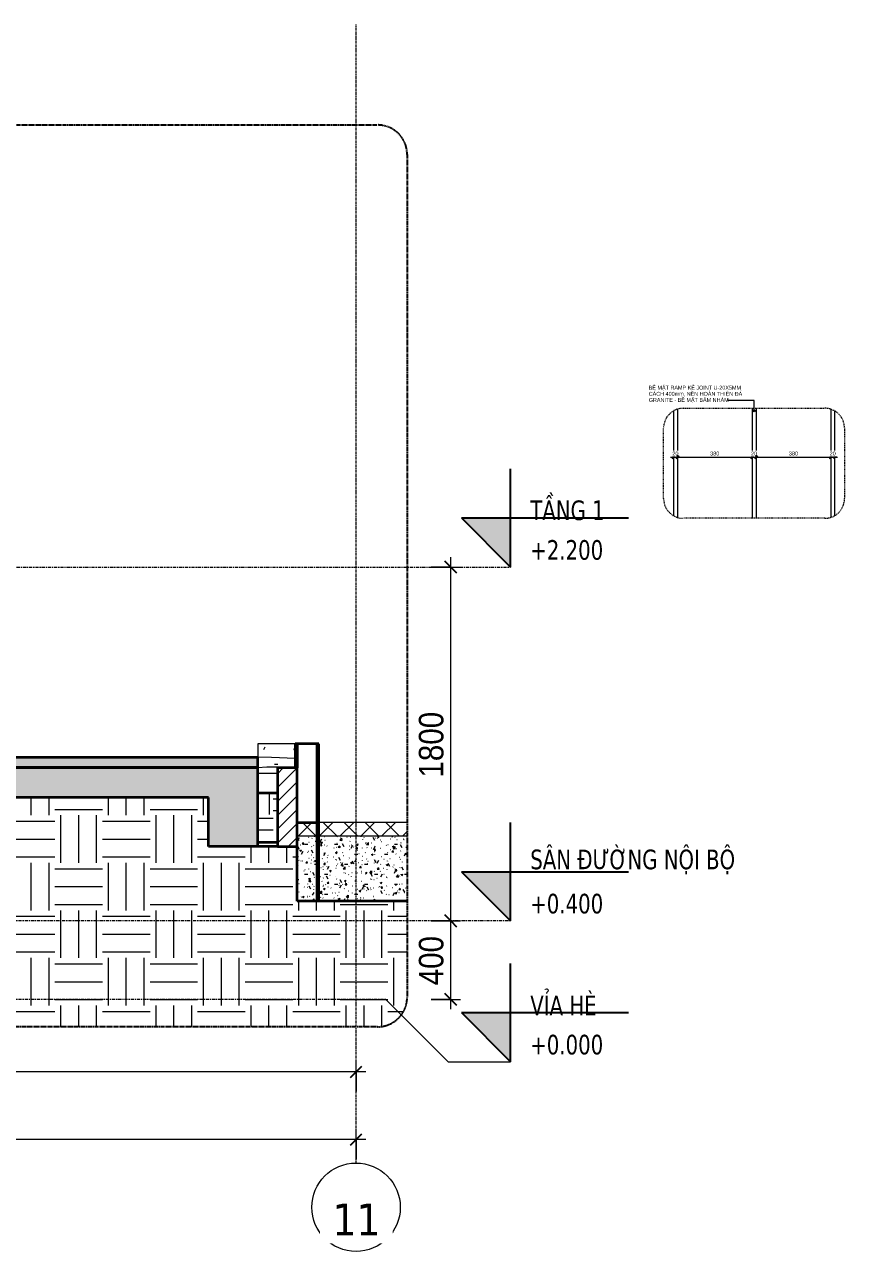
# Model space of a CAD drawing. Header units: millimetres. Extents: x 46404 to 154333, y -1327 to 55734.
# Drawn here: x 150162 to 154333, y -1283 to 4961 of the extents above; entities that cross this region are included whole.
import ezdxf

# ---------------------------------------------------------------- set-up
doc = ezdxf.new("R2010")
doc.units = ezdxf.units.MM
for name, pattern in [('Centre', [31.75, 6.35, -4.7625, 15.875, -4.7625]), ('Dash', [6, 3, -3]), ('Grid Line', [22.225, 12.7, -3.175, 3.175, -3.175]), ('Hidden', [7.14375, 4.7625, -2.38125])]:
    doc.linetypes.add(name, pattern=pattern)
for name, color, linetype, lineweight in [('0-2', 10, 'Continuous', 5), ('A-ANNO-DIMS', 211, 'Continuous', 9), ('A-ANNO-DIMS-10', 211, 'Continuous', 9), ('A-ANNO-DIMS-50', 211, 'Continuous', 9), ('A-DETL-GENF', 92, 'Continuous', 18), ('A-DETL-GENF-1', 9, 'Continuous', 18), ('A-DETL-GENF-3', 92, 'Hidden', 25), ('A-DETL-MEDM', 33, 'Continuous', 35), ('A-DETL-THIN', 151, 'Continuous', 18), ('A-FLOR-FNSH-1', 7, 'Continuous', 35), ('A-FLOR-FNSH-2', 250, 'Continuous', 18), ('A-FLOR-LEVL', 51, 'Continuous', 9), ('A-FLOR-LEVL-1', 51, 'Continuous', 25), ('A-FLOR-LEVL-2', 51, 'Centre', 9), ('A-FLOR-MCUT', 51, 'Continuous', 18), ('A-FLOR-OVHD', 1, 'Dash', 18), ('A-FLOR-PATT-1', 253, 'Continuous', 18), ('A-FLOR-PATT-2', 8, 'Continuous', 18), ('A-WALL', 113, 'Continuous', 18), ('A-WALL-2', 7, 'Continuous', 35), ('A-WALL-PATT-2', 111, 'Continuous', 18), ('A-WALL-PATT-5', 9, 'Continuous', 18), ('G-ANNO-TEXT-1', 7, 'Continuous', 9), ('G-ANNO-TEXT-2', 90, 'Continuous', 9), ('S-GRID-1', 1, 'Grid Line', 9), ('S-GRID-IDEN', 1, 'Continuous', 9)]:
    doc.layers.add(name, color=color, linetype=linetype, lineweight=lineweight)
doc.styles.add('Arial_5', font='arial.ttf', dxfattribs={"width": 0.95, "height": 20})
doc.styles.add('Arial_6', font='arial.ttf', dxfattribs={"height": 20})
doc.styles.add('Tahoma_B', font='tahomabd.ttf', dxfattribs={"height": 162.5})
doc.styles.add('Tahoma_B_1', font='tahomabd.ttf', dxfattribs={"width": 0.85, "height": 100})
doc.styles.add('UTM Avo', font='', dxfattribs={"width": 0.9, "height": 125})
doc.styles.get('UTM Avo').set_extended_font_data('UTM Avo')
doc.dimstyles.new('1_Dim_chi_tiet_2_5', dxfattribs={"dimscale": 304.8, "dimtxt": 124.912619, "dimasz": 0.19685, "dimexe": 0.164042, "dimexo": 0.0625, "dimgap": 0.016404, "dimtad": 1, "dimdec": 0, "dimrnd": 5, "dimzin": 0, "dimdsep": 46, "dimtxsty": 'UTM Avo', "dimblk1": 'OBLIQUE', "dimblk2": 'OBLIQUE', "dimsah": 1, "dimcen": 0.09, "dimdle": 0.164042, "dimazin": 0, "dimtfac": 1, "dimtdec": 4, "dimtix": 1, "dimtmove": 0, "dimatfit": 3, "dimfxl": 0.328084, "dimfxlon": 1, "dimtvp": 1, "dimtolj": 1, "dimtzin": 0, "dimarcsym": 2})
doc.dimstyles.new('Diagonal_-_2_0mm_Arial', dxfattribs={"dimscale": 304.8, "dimtxt": 20.405188, "dimasz": 0.049213, "dimexe": 0.032808, "dimexo": 0.0625, "dimgap": 0.006562, "dimtad": 1, "dimdec": 0, "dimzin": 0, "dimdsep": 46, "dimtxsty": 'Arial_6', "dimblk1": 'OBLIQUE', "dimblk2": 'OBLIQUE', "dimsah": 1, "dimcen": 0.09, "dimdle": 0.049213, "dimazin": 0, "dimtfac": 1, "dimtdec": 4, "dimtix": 1, "dimtmove": 0, "dimatfit": 3, "dimfxl": 0.032808, "dimfxlon": 1, "dimtvp": 1, "dimtfill": 1, "dimtolj": 1, "dimtzin": 0, "dimarcsym": 2})
pattern_1 = [(50, (-106564.9, 15725), (364.368, -31.8783), [38.1, -419.1]), (355, (-106564.9, 15725), (-70.486, 382.113), [30.48, -335.28]), (100.451, (-106534.54, 15722.34), (293.885, 350.233), [32.38, -356.18]), (46.184, (-106564.9, 15826.6), (542.158, -84.086), [57.15, -628.65]), (96.636, (-106519.7, 15819.6), (474.805, 494.855), [48.57, -534.27]), (351.184, (-106564.9, 15826.6), (474.81, 494.85), [45.72, -502.92]), (21, (-106514.1, 15801.2), (303.2285, -204.5305), [38.1, -419.1]), (326, (-106514.1, 15801.2), (123.604, 368.376), [30.48, -335.28]), (71.451, (-106488.83, 15784.16), (426.834, 163.843), [32.38, -356.18]), (37.5, (-106564.9, 15725), (6.1766, 169.1102), [3.353, -327.863, 3.353, -337.007, -336.55]), (37.5, (-106564.9, 15725), (6.1766, 169.1102), [-671.576, 3.353, -333.197]), (7.5, (-106564.9, 15725), (133.6389, 200.3615), [3.353, -190.703, 3.353, -320.243, -128.27]), (7.5, (-106564.9, 15725), (133.6389, 200.3615), [-517.652, 3.353, -124.917]), (327.5, (-106678.19, 15725), (271.1818, -11.4584), [3.353, -123.647, 3.353, -392.887, -525.78]), (327.5, (-106678.19, 15725), (271.1818, -11.4584), [-523.24, 3.353, -522.427]), (317.5, (-106728.99, 15725), (296.2585, 50.853), [3.353, -161.747, 3.353, -259.791, -373.38]), (317.5, (-106728.99, 15725), (296.2585, 50.853), [-428.244, 3.353, -370.027]), (45, (-106564.9, 15725), (-125.7236, 125.7236), []), (45, (-106564.9, 15915.5), (-125.7236, 125.7236), [])]
pattern_2 = [(0, (145236.05, 15725), (203.2, 50.8), [16.764, -135.636, 16.764, -135.636, -812.8]), (0, (145236.05, 15725), (203.2, 50.8), [-304.8, 16.764, -288.036, 16.764, -135.636, -355.6]), (0, (145236.05, 15725), (203.2, 50.8), [-762, 16.764, -84.836, 16.764, -237.236]), (120, (145312.25, 15750.4), (-145.59409, 150.57636), [16.764, -135.636, 16.764, -135.636, -812.8]), (120, (145312.25, 15750.4), (-145.59409, 150.57636), [-304.8, 16.764, -288.036, 16.764, -135.636, -355.6]), (120, (145312.25, 15750.4), (-145.59409, 150.57636), [-762, 16.764, -84.836, 16.764, -237.236]), (240, (145337.65, 15852), (-57.60591, -201.37636), [16.764, -135.636, 16.764, -135.636, -812.8]), (240, (145337.65, 15852), (-57.60591, -201.37636), [-304.8, 16.764, -288.036, 16.764, -135.636, -355.6]), (240, (145337.65, 15852), (-57.60591, -201.37636), [-762, 16.764, -84.836, 16.764, -237.236])]

# ---------------------------------------------------------------- blocks, each defined once
blk = doc.blocks.new('NCV_TKTC_KET CAU_rvt-6-TKCS_RAMP NKT 2 - MẶT CẮT 2')
at = {"layer": 'A-FLOR-PATT-1'}
h = blk.add_hatch(dxfattribs=at)
h.set_pattern_fill('FP_44', color=256, style=0, pattern_type=2)
h.set_pattern_definition(pattern_1)
h.paths.add_polyline_path([(-101752.6, 1178.3), (-100452.6, 1178.3), (-100452.6, 1180.8), (-101752.6, 1180.8)])
h = blk.add_hatch(dxfattribs=at)
h.set_pattern_fill('FP_44', color=256, style=0, pattern_type=2)
h.set_pattern_definition(pattern_1)
h.paths.add_polyline_path([(-101752.6, 1178.3), (-100452.6, 1178.3), (-100452.6, 1180.8), (-101752.6, 1180.8)])
at = {"layer": 'A-FLOR-FNSH-1'}
for p, q in [((-100452.6, 1180.8), (-101752.6, 1180.8)), ((-100452.6, 1178.3), (-100452.6, 1180.8))]:
    blk.add_line(p, q, dxfattribs=at)
blk = doc.blocks.new('BORDER VIEW - BORDER VIEW-2378347-TKCS_RAMP NKT 2 - MẶT CẮT 2')
at = {"layer": 'A-DETL-GENF-3'}
for p, q in [((-113367.3, 4450), (-99842.6, 4450)), ((-99692.6, 4300), (-99692.6, 10.8)), ((-99842.6, -139.2), (-113367.3, -139.2))]:
    blk.add_line(p, q, dxfattribs=at)
for centre, start, end in [((-99842.6, 4300), 0, 90), ((-99842.6, 10.8), 270, 0)]:
    blk.add_arc(centre, 150, start, end, dxfattribs=at)
blk = doc.blocks.new('Level - CAO ĐỘ LEVEL-350587-TKCS_RAMP NKT 2 - MẶT CẮT 2')
at = {"layer": 'A-FLOR-LEVL'}
blk.add_hatch(color=256, dxfattribs=at).paths.add_polyline_path([(-99166.5, 2450), (-99166.5, 2200), (-99416.5, 2450)])
at = {"layer": 'A-FLOR-LEVL-1'}
for p, q in [((-99166.5, 2200), (-99166.5, 2700)), ((-99416.5, 2450), (-99166.5, 2200)), ((-99416.5, 2450), (-98566.5, 2450))]:
    blk.add_line(p, q, dxfattribs=at)
blk = doc.blocks.new('Grid - M_Grid Head - Circle-353313-TKCS_RAMP NKT 2 - MẶT CẮT 2')
at = {"layer": 'S-GRID-IDEN'}
blk.add_circle((-99952.6, -1057.8), 225, dxfattribs=at)
blk = doc.blocks.new('DIMBLOCK25-TKCS_RAMP NKT 2 - MẶT CẮT 2')
at = {"layer": 'A-ANNO-DIMS-50'}
for p, q in [((152230.3, 400), (152380.3, 400)), ((152330.3, 400), (152230.3, 400)), ((152330.3, -50), (152330.3, 400)), ((152230.3, 0), (152380.3, 0)), ((152330.3, 0), (152230.3, 0))]:
    blk.add_line(p, q, dxfattribs=at)
at = {"layer": 'A-ANNO-DIMS-50', "lineweight": 25}
for p, q in [((152330.3, 400), (152300.3, 430)), ((152330.3, 400), (152360.3, 370)), ((152330.3, 0), (152300.3, 30)), ((152330.3, 0), (152360.3, -30))]:
    blk.add_line(p, q, dxfattribs=at)
at = {"layer": 'A-ANNO-DIMS-50', "color": 0, "insert": (152167.9, 71.6), "char_height": 125, "width": 308.118, "attachment_point": 1, "rotation": 90, "line_spacing_factor": 1.110334, "style": 'UTM Avo'}
blk.add_mtext('400', dxfattribs=at)
blk = doc.blocks.new('_Oblique')
at = {"color": 0, "linetype": 'ByBlock', "lineweight": -2}
blk.add_line((-0.5, -0.5), (0.5, 0.5), dxfattribs=at)
blk = doc.blocks.new('DIMBLOCK26-TKCS_RAMP NKT 2 - MẶT CẮT 2')
at = {"layer": 'A-ANNO-DIMS-50'}
for p, q in [((152330.3, 400), (152330.3, 2250)), ((152230.3, 2200), (152380.3, 2200)), ((152330.3, 2200), (152230.3, 2200)), ((152230.3, 400), (152380.3, 400)), ((152330.3, 400), (152230.3, 400))]:
    blk.add_line(p, q, dxfattribs=at)
at = {"layer": 'A-ANNO-DIMS-50', "lineweight": 25}
for p, q in [((152330.3, 2200), (152300.3, 2230)), ((152330.3, 2200), (152360.3, 2170)), ((152330.3, 400), (152300.3, 430)), ((152330.3, 400), (152360.3, 370))]:
    blk.add_line(p, q, dxfattribs=at)
at = {"layer": 'A-ANNO-DIMS-50', "color": 0, "insert": (152167.9, 1128.8), "char_height": 125, "width": 410.824, "attachment_point": 1, "rotation": 90, "line_spacing_factor": 1.110334, "style": 'UTM Avo'}
blk.add_mtext('1800', dxfattribs=at)
blk = doc.blocks.new('DIMBLOCK27-TKCS_RAMP NKT 2 - MẶT CẮT 2')
at = {"layer": 'A-ANNO-DIMS-50', "lineweight": 25}
for p, q in [((145848.4, -369.4), (145818.4, -399.4)), ((145848.4, -369.4), (145878.4, -339.4)), ((151848.4, -369.4), (151818.4, -399.4)), ((151848.4, -369.4), (151878.4, -339.4))]:
    blk.add_line(p, q, dxfattribs=at)
at = {"layer": 'A-ANNO-DIMS-50'}
for p, q in [((145848.4, -469.4), (145848.4, -319.4)), ((151898.4, -369.4), (145848.4, -369.4)), ((145848.4, -369.4), (145848.4, -469.4)), ((151848.4, -469.4), (151848.4, -319.4)), ((151848.4, -369.4), (151848.4, -469.4))]:
    blk.add_line(p, q, dxfattribs=at)
at = {"layer": 'A-ANNO-DIMS-50', "color": 0, "insert": (148677.2, -207), "char_height": 125, "width": 410.824, "attachment_point": 1, "line_spacing_factor": 1.110334, "style": 'UTM Avo'}
blk.add_mtext('6000', dxfattribs=at)
blk = doc.blocks.new('DIMBLOCK30-TKCS_RAMP NKT 2 - MẶT CẮT 2')
at = {"layer": 'A-ANNO-DIMS-50'}
for p, q in [((139748.3, -813.8), (139748.3, -663.8)), ((151848.4, -813.8), (151848.4, -663.8)), ((151898.4, -713.8), (139698.3, -713.8)), ((139748.3, -713.8), (139748.3, -813.8)), ((151848.4, -713.8), (151848.4, -813.8))]:
    blk.add_line(p, q, dxfattribs=at)
at = {"layer": 'A-ANNO-DIMS-50', "lineweight": 25}
for p, q in [((139748.3, -713.8), (139778.3, -683.8)), ((151848.4, -713.8), (151878.4, -683.8)), ((139748.3, -713.8), (139718.3, -743.8)), ((151848.4, -713.8), (151818.4, -743.8))]:
    blk.add_line(p, q, dxfattribs=at)
at = {"layer": 'A-ANNO-DIMS-50', "color": 0, "insert": (145584.4, -551.4), "char_height": 125, "width": 513.53, "attachment_point": 1, "line_spacing_factor": 1.110334, "style": 'UTM Avo'}
blk.add_mtext('12100', dxfattribs=at)
blk = doc.blocks.new('DIMBLOCK31-CHI TIẾT RAMP NKT- MẶT BẰNG CẮT RÃNH')
at = {"layer": 'A-ANNO-DIMS-10'}
for p, q in [((153448.2, 2760.2), (153483.2, 2760.2)), ((153463.2, 2770.2), (153463.2, 2750.2)), ((153463.2, 2760.2), (153463.2, 2770.2)), ((153483.2, 2770.2), (153483.2, 2750.2)), ((153483.2, 2760.2), (153483.2, 2770.2))]:
    blk.add_line(p, q, dxfattribs=at)
at = {"layer": 'A-ANNO-DIMS-10', "lineweight": 35}
for p, q in [((153463.2, 2760.2), (153455.7, 2752.7)), ((153463.2, 2760.2), (153470.7, 2767.7)), ((153483.2, 2760.2), (153475.7, 2752.7)), ((153483.2, 2760.2), (153490.7, 2767.7))]:
    blk.add_line(p, q, dxfattribs=at)
at = {"layer": 'A-ANNO-DIMS-10', "color": 0, "insert": (153457.8, 2788.1), "char_height": 20, "width": 36.918, "attachment_point": 1, "line_spacing_factor": 0.941778, "style": 'Arial_6', "bg_fill": 3, "box_fill_scale": 1.25, "bg_fill_color": 256, "bg_fill_true_color": 13158600, "bg_fill_transparency": 0}
blk.add_mtext('20', dxfattribs=at)
blk = doc.blocks.new('DIMBLOCK32-CHI TIẾT RAMP NKT- MẶT BẰNG CẮT RÃNH')
at = {"layer": 'A-ANNO-DIMS-10', "lineweight": 35}
for p, q in [((153483.2, 2760.2), (153475.7, 2752.7)), ((153483.2, 2760.2), (153490.7, 2767.7)), ((153863.2, 2760.2), (153855.7, 2752.7)), ((153863.2, 2760.2), (153870.7, 2767.7))]:
    blk.add_line(p, q, dxfattribs=at)
at = {"layer": 'A-ANNO-DIMS-10'}
for p, q in [((153483.2, 2770.2), (153483.2, 2750.2)), ((153483.2, 2760.2), (153483.2, 2770.2)), ((153483.2, 2760.2), (153863.2, 2760.2)), ((153863.2, 2770.2), (153863.2, 2750.2)), ((153863.2, 2760.2), (153863.2, 2770.2))]:
    blk.add_line(p, q, dxfattribs=at)
at = {"layer": 'A-ANNO-DIMS-10', "color": 0, "insert": (153650.1, 2788.1), "char_height": 20, "width": 55.377, "attachment_point": 1, "line_spacing_factor": 0.941778, "style": 'Arial_6', "bg_fill": 3, "box_fill_scale": 1.25, "bg_fill_color": 256, "bg_fill_true_color": 13158600, "bg_fill_transparency": 0}
blk.add_mtext('380', dxfattribs=at)
blk = doc.blocks.new('DIMBLOCK33-CHI TIẾT RAMP NKT- MẶT BẰNG CẮT RÃNH')
at = {"layer": 'A-ANNO-DIMS-10', "lineweight": 35}
for p, q in [((153863.2, 2760.2), (153855.7, 2752.7)), ((153863.2, 2760.2), (153870.7, 2767.7)), ((153883.2, 2760.2), (153875.7, 2752.7)), ((153883.2, 2760.2), (153890.7, 2767.7))]:
    blk.add_line(p, q, dxfattribs=at)
at = {"layer": 'A-ANNO-DIMS-10'}
for p, q in [((153863.2, 2770.2), (153863.2, 2750.2)), ((153863.2, 2760.2), (153863.2, 2770.2)), ((153863.2, 2760.2), (153883.2, 2760.2)), ((153883.2, 2770.2), (153883.2, 2750.2)), ((153883.2, 2760.2), (153883.2, 2770.2))]:
    blk.add_line(p, q, dxfattribs=at)
at = {"layer": 'A-ANNO-DIMS-10', "color": 0, "insert": (153857.8, 2788.1), "char_height": 20, "width": 36.918, "attachment_point": 1, "line_spacing_factor": 0.941778, "style": 'Arial_6', "bg_fill": 3, "box_fill_scale": 1.25, "bg_fill_color": 256, "bg_fill_true_color": 13158600, "bg_fill_transparency": 0}
blk.add_mtext('20', dxfattribs=at)
blk = doc.blocks.new('DIMBLOCK34-CHI TIẾT RAMP NKT- MẶT BẰNG CẮT RÃNH')
at = {"layer": 'A-ANNO-DIMS-10', "lineweight": 35}
for p, q in [((153883.2, 2760.2), (153875.7, 2752.7)), ((153883.2, 2760.2), (153890.7, 2767.7)), ((154263.2, 2760.2), (154255.7, 2752.7)), ((154263.2, 2760.2), (154270.7, 2767.7))]:
    blk.add_line(p, q, dxfattribs=at)
at = {"layer": 'A-ANNO-DIMS-10'}
for p, q in [((153883.2, 2770.2), (153883.2, 2750.2)), ((153883.2, 2760.2), (153883.2, 2770.2)), ((153883.2, 2760.2), (154263.2, 2760.2)), ((154263.2, 2770.2), (154263.2, 2750.2)), ((154263.2, 2760.2), (154263.2, 2770.2))]:
    blk.add_line(p, q, dxfattribs=at)
at = {"layer": 'A-ANNO-DIMS-10', "color": 0, "insert": (154050.1, 2788.1), "char_height": 20, "width": 55.377, "attachment_point": 1, "line_spacing_factor": 0.941778, "style": 'Arial_6', "bg_fill": 3, "box_fill_scale": 1.25, "bg_fill_color": 256, "bg_fill_true_color": 13158600, "bg_fill_transparency": 0}
blk.add_mtext('380', dxfattribs=at)
blk = doc.blocks.new('DIMBLOCK35-CHI TIẾT RAMP NKT- MẶT BẰNG CẮT RÃNH')
at = {"layer": 'A-ANNO-DIMS-10', "lineweight": 35}
for p, q in [((154263.2, 2760.2), (154255.7, 2752.7)), ((154263.2, 2760.2), (154270.7, 2767.7)), ((154283.2, 2760.2), (154275.7, 2752.7)), ((154283.2, 2760.2), (154290.7, 2767.7))]:
    blk.add_line(p, q, dxfattribs=at)
at = {"layer": 'A-ANNO-DIMS-10'}
for p, q in [((154263.2, 2770.2), (154263.2, 2750.2)), ((154263.2, 2760.2), (154263.2, 2770.2)), ((154263.2, 2760.2), (154298.2, 2760.2)), ((154283.2, 2770.2), (154283.2, 2750.2)), ((154283.2, 2760.2), (154283.2, 2770.2))]:
    blk.add_line(p, q, dxfattribs=at)
at = {"layer": 'A-ANNO-DIMS-10', "color": 0, "insert": (154257.8, 2788.1), "char_height": 20, "width": 36.918, "attachment_point": 1, "line_spacing_factor": 0.941778, "style": 'Arial_6', "bg_fill": 3, "box_fill_scale": 1.25, "bg_fill_color": 256, "bg_fill_true_color": 13158600, "bg_fill_transparency": 0}
blk.add_mtext('20', dxfattribs=at)

msp = doc.modelspace()

# ---------------------------------------------------------------- hatches: boundary and pattern name
at = {"layer": 'A-DETL-GENF-1'}
h = msp.add_hatch(dxfattribs=at)
h.set_pattern_fill('FP_44', color=256, style=0, pattern_type=2)
h.set_pattern_definition([(50, (145236.05, 15725), (364.368, -31.8783), [38.1, -419.1]), (355, (145236.05, 15725), (-70.486, 382.113), [30.48, -335.28]), (100.451, (145266.4, 15722.34), (293.885, 350.233), [32.38, -356.18]), (46.184, (145236.05, 15826.6), (542.158, -84.086), [57.15, -628.65]), (96.636, (145281.23, 15819.6), (474.805, 494.855), [48.57, -534.27]), (351.184, (145236.05, 15826.6), (474.81, 494.85), [45.72, -502.92]), (21, (145286.85, 15801.2), (303.2285, -204.5305), [38.1, -419.1]), (326, (145286.85, 15801.2), (123.604, 368.376), [30.48, -335.28]), (71.451, (145312.12, 15784.16), (426.834, 163.843), [32.38, -356.18]), (37.5, (145236.05, 15725), (6.1766, 169.1102), [3.353, -327.863, 3.353, -337.007, -336.55]), (37.5, (145236.05, 15725), (6.1766, 169.1102), [-671.576, 3.353, -333.197]), (7.5, (145236.05, 15725), (133.6389, 200.3615), [3.353, -190.703, 3.353, -320.243, -128.27]), (7.5, (145236.05, 15725), (133.6389, 200.3615), [-517.652, 3.353, -124.917]), (327.5, (145122.77, 15725), (271.1818, -11.4584), [3.353, -123.647, 3.353, -392.887, -525.78]), (327.5, (145122.77, 15725), (271.1818, -11.4584), [-523.24, 3.353, -522.427]), (317.5, (145071.97, 15725), (296.2585, 50.853), [3.353, -161.747, 3.353, -259.791, -373.38]), (317.5, (145071.97, 15725), (296.2585, 50.853), [-428.244, 3.353, -370.027]), (45, (145236.05, 15725), (-125.7236, 125.7236), []), (45, (145236.05, 15915.5), (-125.7236, 125.7236), [])])
h.paths.add_polyline_path([(151098.3, 778.3), (151348.3, 778.3), (151348.3, 1178.3), (150040.8, 1178.8), (140840.8, 1945), (139348.3, 1945), (139348.3, 1795), (140840.8, 1795), (150040.8, 1028.3), (151098.3, 1028.3), (151098.3, 949.1)])
h = msp.add_hatch(dxfattribs=at)
h.set_pattern_fill('FP_55', color=256, style=0, pattern_type=2)
h.set_pattern_definition([(0, (145236.05, 15725), (241.935, 241.935), [241.935, -241.935]), (0, (145236.05, 15815.73), (241.935, 241.935), [241.935, -241.935]), (0, (145236.05, 15906.45), (241.935, 241.935), [241.935, -241.935]), (90, (145266.3, 15936.7), (-241.935, 241.935), [241.935, -241.935]), (90, (145357.02, 15936.7), (-241.935, 241.935), [241.935, -241.935]), (90, (145447.74, 15936.7), (-241.935, 241.935), [241.935, -241.935])])
h.paths.add_polyline_path([(146427.7, -139.2), (151958.4, -139.2), (151997.2, -134.1), (152033.4, -119.1), (152064.5, -95.3), (152088.3, -64.2), (152103.3, -28), (152108.4, 10.8), (152108.4, 500), (151548.4, 500), (151548.4, 778.3), (151098.3, 778.3), (151098.3, 1028.3), (150040.8, 1028.3), (144338.4, 1503.5), (144338.4, -139.2), (145379.6, -139.2)])
h = msp.add_hatch(dxfattribs=at)
h.set_pattern_fill('FP_54', color=256, style=0, pattern_type=2)
h.set_pattern_definition([(45, (145236.05, 15725), (-35.35534, 35.35534), [])])
h.paths.add_polyline_path([(151548.4, 778.3), (151548.4, 1178.3), (151448.4, 1178.3), (151448.4, 778.3)])
at = {"layer": 'A-FLOR-PATT-2'}
h = msp.add_hatch(dxfattribs=at)
h.set_pattern_fill('FP_47', color=256, style=0, pattern_type=2)
h.set_pattern_definition(pattern_2)
h.paths.add_polyline_path([(150424.1, 1180.8), (151348.3, 1180.8), (151348.3, 1230.8), (150040.8, 1231.3), (146423.7, 1480.3), (149872.1, 1192.9), (150048.3, 1180.8)])
h = msp.add_hatch(dxfattribs=at)
h.set_pattern_fill('FP_51', color=256, style=0, pattern_type=2)
h.set_pattern_definition([(0, (145236.05, 15725), (158.75, 158.75), [158.75, -158.75]), (0, (145236.05, 15784.53), (158.75, 158.75), [158.75, -158.75]), (0, (145236.05, 15844.06), (158.75, 158.75), [158.75, -158.75]), (90, (145255.9, 15863.9), (-158.75, 158.75), [158.75, -158.75]), (90, (145315.43, 15863.9), (-158.75, 158.75), [158.75, -158.75]), (90, (145374.96, 15863.9), (-158.75, 158.75), [158.75, -158.75])])
h.paths.add_polyline_path([(151448.4, 800), (151448.4, 1050), (151348.3, 1050), (151348.3, 800)])
h = msp.add_hatch(dxfattribs=at)
h.set_pattern_fill('FP_46', color=256, style=0, pattern_type=2)
h.set_pattern_definition([(45, (145236.05, 15725), (-53.033, 53.033), []), (135, (145236.05, 15725), (-53.033, -53.033), [])])
h.paths.add_polyline_path([(151658.4, 830), (152108.4, 830), (152108.4, 900), (151658.4, 900)])
h.paths.add_polyline_path([(151648.4, 830), (151648.4, 900), (151548.4, 900), (151548.4, 830)])
h = msp.add_hatch(dxfattribs=at)
h.set_pattern_fill('FP_47', color=256, style=0, pattern_type=2)
h.set_pattern_definition(pattern_2)
h.paths.add_polyline_path([(151548.4, 500), (151648.4, 500), (151648.4, 830), (151548.4, 830), (151548.4, 778.3)])
h.paths.add_polyline_path([(151658.4, 500), (152108.4, 500), (152108.4, 830), (151658.4, 830), (151658.4, 513.7)])
h = msp.add_hatch(dxfattribs=at)
h.set_pattern_fill('FP_48', color=256, style=0, pattern_type=2)
h.set_pattern_definition([(50, (145236.05, 15725), (91.09195, -7.96922), [9.525, -104.775]), (355, (145236.05, 15725), (-17.6212, 95.5283), [7.62, -83.82]), (100.451, (145243.64, 15724.34), (73.47134, 87.55785), [8.095, -89.045]), (46.184, (145236.05, 15750.4), (135.5398, -21.0213), [14.287, -157.162]), (96.636, (145247.35, 15748.65), (118.7017, 123.7142), [12.143, -133.568]), (351.184, (145236.05, 15750.4), (118.7029, 123.713), [11.43, -125.73]), (21, (145248.75, 15744.05), (75.80726, -51.1323), [9.525, -104.775]), (326, (145248.75, 15744.05), (30.9012, 92.09387), [7.62, -83.82]), (71.451, (145255.07, 15739.79), (106.70837, 40.9602), [8.095, -89.045]), (37.5, (145236.05, 15725), (1.54416, 42.27754), [1.676, -81.128, 1.676, -83.414, -84.137]), (37.5, (145236.05, 15725), (1.54416, 42.27754), [-167.894, 1.676, -82.461]), (7.5, (145236.05, 15725), (33.40972, 50.09037), [1.676, -46.838, 1.676, -79.223, -32.067]), (7.5, (145236.05, 15725), (33.40972, 50.09037), [-129.413, 1.676, -30.391]), (327.5, (145207.73, 15725), (67.79551, -2.864035), [1.676, -30.074, 1.676, -97.384, -131.445]), (327.5, (145207.73, 15725), (67.79551, -2.864035), [-130.81, 1.676, -129.769]), (317.5, (145195.03, 15725), (74.06478, 12.71375), [1.676, -39.599, 1.676, -64.11, -93.345]), (317.5, (145195.03, 15725), (74.06478, 12.71375), [-107.061, 1.676, -91.669])])
h.paths.add_polyline_path([(151548.4, 500), (151648.4, 500), (151648.4, 830), (151548.4, 830), (151548.4, 778.3)])
h.paths.add_polyline_path([(151658.4, 500), (152108.4, 500), (152108.4, 830), (151658.4, 830), (151658.4, 513.7)])
at = {"layer": 'A-WALL-PATT-2'}
h = msp.add_hatch(dxfattribs=at)
h.set_pattern_fill('FP_47', color=256, style=0, pattern_type=2)
h.set_pattern_definition(pattern_2)
h.paths.add_polyline_path([(151548.4, 1178.3), (151548.4, 1300), (151538.4, 1300), (151538.4, 1178.3)])
h = msp.add_hatch(dxfattribs=at)
h.set_pattern_fill('FP_47', color=256, style=0, pattern_type=2)
h.set_pattern_definition(pattern_2)
h.paths.add_polyline_path([(151648.4, 500), (151658.4, 500), (151658.4, 1300), (151648.4, 1300), (151648.4, 512.5)])
at = {"layer": 'A-WALL-PATT-5'}
h = msp.add_hatch(dxfattribs=at)
h.set_pattern_fill('FP_52', color=256, style=0, pattern_type=2)
h.set_pattern_definition([(0, (145236.05, 15725), (406.4, 101.6), [16.764, -288.036, 16.764, -288.036, -1625.6]), (0, (145236.05, 15725), (406.4, 101.6), [-609.6, 16.764, -592.836, 16.764, -288.036, -711.2]), (0, (145236.05, 15725), (406.4, 101.6), [-1524, 16.764, -186.436, 16.764, -491.236]), (120, (145388.45, 15775.8), (-291.1882, 301.1527), [16.764, -288.036, 16.764, -1913.636]), (120, (145388.45, 15775.8), (-291.1882, 301.1527), [-321.564, -288.036, 16.764, -592.836, -1016]), (120, (145388.45, 15775.8), (-291.1882, 301.1527), [-1219.2, 16.764, -288.036, 16.764, -694.436]), (120, (145388.45, 15775.8), (-291.1882, 301.1527), [-1540.764, -186.436, 16.764, -491.236]), (240, (145439.25, 15979), (-115.2118, -402.7527), [16.764, -288.036, 16.764, -288.036, -1625.6]), (240, (145439.25, 15979), (-115.2118, -402.7527), [-609.6, 16.764, -592.836, 16.764, -288.036, -711.2]), (240, (145439.25, 15979), (-115.2118, -402.7527), [-1524, 16.764, -186.436, 16.764, -491.236])])
h.paths.add_polyline_path([(151448.4, 1150), (151448.4, 1178.3), (151538.4, 1178.3), (151538.4, 1300), (151348.3, 1300), (151348.3, 1150)])
h = msp.add_hatch(dxfattribs=at)
h.set_pattern_fill('FP_53', color=256, style=0, pattern_type=2)
h.set_pattern_definition([(349.695, (151732.365, 869.39), (3657.598, -609.61), [68.155, -6747.38]), (0, (151799.4, 857.2), (609.6, 609.6), [67.06, -542.54]), (18.435, (151866.48, 857.2), (1219.2, 609.6), [57.83, -1869.9]), (172.875, (151921.34, 875.49), (4267.199, -609.599), [49.15, -4865.604]), (174.806, (151872.573, 881.584), (6096.004, -609.5547), [67.333, -6665.92]), (194.036, (151805.52, 887.68), (-1828.802, -609.592), [75.4, -2438.04]), (9.462, (151781.13, 869.39), (3048.005, 609.584), [37.08, -3670.97]), (353.66, (151817.71, 875.49), (-4876.801, 609.5835), [55.2, -5464.96]), (185.711, (151872.573, 869.39), (-5486.395, -609.6394), [61.264, -6065.14]), (168.69, (151811.61, 863.3), (2438.4, -609.603), [31.08, -3077.28]), (354.806, (151677.5, 863.296), (-6096.004, 609.5547), [67.333, -6665.92]), (348.69, (151744.56, 857.2), (-2438.4, 609.603), [62.17, -3046.19]), (0, (151805.5, 845), (609.6, 609.6), [73.15, -536.45]), (20.556, (151878.67, 845.01), (3048, 1219.197), [52.084, -5156.34]), (3.814, (151927.437, 863.296), (8534.4012, 609.589), [91.643, -9072.654]), (354.806, (152018.88, 869.39), (-6096.004, 609.5547), [67.333, -6665.92]), (0, (152085.93, 863.3), (609.6, 609.6), [67.06, -542.54]), (5.194, (151543.39, 863.296), (6096.004, 609.555), [67.333, -6665.92]), (354.806, (151610.445, 869.39), (-6096.004, 609.555), [67.333, -6665.92]), (0, (151543.4, 875.5), (609.6, 609.6), [36.58, -573.02]), (5.194, (151579.965, 875.49), (6096.004, 609.555), [67.333, -6665.92]), (0, (151647, 881.6), (609.6, 609.6), [60.96, -548.64]), (10.305, (151707.98, 881.584), (-3657.598, -609.61), [68.155, -6747.38]), (5.194, (151775.04, 893.776), (6096.004, 609.5547), [67.333, -6665.92]), (354.806, (151842.093, 899.87), (-6096.004, 609.5547), [67.333, -6665.92]), (354.806, (151909.15, 893.776), (-6096.004, 609.5547), [67.333, -6665.92]), (351.87, (151976.205, 887.68), (-3657.6, 609.593), [86.21, -4224.31]), (0, (152061.55, 875.5), (609.6, 609.6), [91.44, -518.16]), (347.471, (152037.165, 509.73), (3047.999, -609.611), [56.2, -5564.033]), (354.289, (152092.03, 497.536), (-5486.395, 609.6394), [61.264, -6065.14]), (8.13, (152037.165, 509.73), (3657.6004, 609.593), [43.105, -4267.42]), (9.462, (152079.84, 515.82), (3048.005, 609.5835), [74.16, -3633.89]), (0, (151543.4, 528), (609.6, 609.6), [73.15, -536.45]), (350.538, (151616.54, 528.02), (-3048.005, 609.584), [37.08, -3670.97]), (201.801, (151653.12, 521.92), (1828.804, 609.587), [32.83, -3249.97]), (192.995, (151622.637, 509.73), (5486.3931, 1219.2375), [81.33, -8051.747]), (352.875, (152104.22, 509.73), (-4267.1994, 609.599), [49.15, -4865.604]), (7.125, (152104.22, 509.73), (4267.1994, 609.599), [49.15, -4865.604]), (0, (151543.4, 515.8), (609.6, 609.6), [48.77, -560.83]), (194.036, (151592.16, 515.82), (-1828.802, -609.592), [50.27, -2463.18]), (356.633, (151677.5, 534.112), (-9753.5944, 609.6919), [103.81, -10277.302]), (357.709, (151781.133, 528.016), (-14630.39665, 609.6991), [152.522, -15099.665]), (3.18, (151933.533, 521.92), (10363.1983, 609.6312), [109.897, -10879.823]), (9.462, (152043.26, 528.02), (3048.005, 609.5835), [111.24, -3596.81]), (10.305, (151543.39, 473.15), (-3657.598, -609.61), [68.155, -6747.38]), (15.945, (151610.445, 485.34), (-2438.404, -609.583), [88.76, -4349.196]), (0, (151695.8, 509.7), (609.6, 609.6), [79.25, -530.35]), (351.87, (151775.04, 509.73), (-3657.6004, 609.593), [86.21, -4224.31]), (3.576, (151860.38, 497.536), (9144.003, 609.5468), [97.726, -9674.906]), (351.254, (151957.917, 503.63), (4267.201, -609.5878), [80.18, -7937.856]), (345.964, (152037.17, 491.44), (-1828.802, 609.592), [75.4, -2438.04]), (0, (152110.3, 473.15), (609.6, 609.6), [42.67, -566.93]), (174.806, (151677.5, 534.11), (6096.004, -609.5547), [134.665, -6598.587]), (355.236, (151543.39, 570.69), (-6705.5965, 609.6414), [146.81, -7193.745]), (0, (151689.7, 558.5), (609.6, 609.6), [140.2, -469.4]), (4.086, (151829.9, 558.496), (7924.795, 609.6527), [171.123, -8385.02]), (0, (152000.6, 570.7), (609.6, 609.6), [152.4, -457.2]), (7.125, (151543.39, 442.67), (4267.1994, 609.599), [147.44, -4767.31]), (6.34, (151689.69, 460.96), (4876.801, 609.5835), [110.403, -5409.76]), (357.51, (151799.42, 473.152), (-13411.197, 609.7044), [140.34, -13893.706]), (353.48, (151939.63, 467.056), (-15849.59217, 1828.85517), [214.749, -21260.135]), (3.013, (151543.39, 838.912), (10972.7972, 609.6408), [115.984, -11482.446]), (351.87, (151659.21, 845.01), (-3657.6, 609.593), [129.316, -4181.21]), (357.614, (151787.23, 826.72), (-14020.7994, 609.6137), [146.43, -14496.664]), (10.62, (151933.533, 820.624), (-6705.5925, -1219.2397), [99.236, -9824.334]), (0, (152031.07, 838.9), (609.6, 609.6), [121.92, -487.68]), (356.82, (151543.39, 912.064), (-10363.1983, 609.6312), [109.897, -10879.823]), (6.009, (151653.117, 905.968), (-6095.999, -609.5992), [116.464, -11529.93]), (6.71, (151768.94, 918.16), (-5486.3973, -609.6157), [104.346, -10330.325]), (354.289, (151872.573, 930.35), (-5486.395, 609.6394), [122.53, -6003.877]), (347.905, (151994.493, 918.16), (-5486.3949, 1219.223), [87.28, -8640.862]), (9.462, (152079.84, 899.87), (3048.005, 609.584), [74.16, -3633.89]), (3.814, (151543.39, 796.24), (8534.4012, 609.589), [91.643, -9072.654]), (347.196, (151634.83, 802.336), (-7924.809, 1828.7633), [137.532, -13615.67]), (0, (151768.94, 771.86), (609.6, 609.6), [152.4, -457.2]), (5.44, (151921.34, 771.856), (-6705.6025, -609.5609), [128.595, -12730.932]), (6.71, (152049.357, 784.048), (-5486.3973, -609.6157), [104.346, -10330.325]), (0, (151543.4, 954.74), (609.6, 609.6), [103.63, -505.97]), (8.13, (151647.02, 954.74), (3657.6, 609.593), [172.42, -4138.1]), (357.614, (151817.71, 979.12), (-14020.7994, 609.6137), [146.43, -14496.664]), (354.472, (151964.013, 973.024), (12801.591, -1219.3029), [189.859, -18796.025]), (6.843, (151543.39, 400), (-10363.19504, -1219.2413), [153.494, -15195.842]), (0, (151695.8, 418.3), (609.6, 609.6), [170.69, -438.91]), (356.348, (151866.477, 418.288), (-18897.60496, 1219.12666), [287.095, -28422.422]), (0, (151543.4, 613.36), (609.6, 609.6), [146.3, -463.3]), (4.764, (151689.693, 613.36), (6705.5965, 609.6414), [146.81, -7193.745]), (358.152, (151835.997, 625.552), (-18287.99624, 609.7241), [189.074, -18718.355]), (357.274, (152024.973, 619.456), (-12192.0042, 609.53415), [128.16, -12687.945]), (354.806, (151543.39, 710.896), (-6096.004, 609.5547), [134.665, -6598.587]), (0, (151677.5, 698.7), (609.6, 609.6), [195.07, -414.53]), (1.909, (151872.573, 698.704), (17678.40105, 609.55323), [182.982, -18115.176]), (3.576, (152055.453, 704.8), (9144.003, 609.5468), [97.726, -9674.906])])
h.paths.add_polyline_path([(151448.4, 1150), (151448.4, 1178.3), (151538.4, 1178.3), (151538.4, 1300), (151348.3, 1300), (151348.3, 1150)])
at = {"layer": 'G-ANNO-TEXT-2'}
h = msp.add_hatch(color=256, dxfattribs=at)
edge = h.paths.add_edge_path()
edge.add_arc((153873.9, 2995.2), 5, 0, 360)

# ---------------------------------------------------------------- linework, layer by layer
at = {"layer": 'A-DETL-MEDM'}
for p, q in [((151348.3, 1178.3), (150047.1, 1178.3)), ((151348.3, 778.3), (151348.3, 1178.3)), ((151448.4, 1178.3), (151448.4, 778.3)), ((151548.4, 1178.3), (151448.4, 1178.3)), ((151548.4, 778.3), (151548.4, 1178.3)), ((151098.3, 1028.3), (150040.8, 1028.3)), ((151098.3, 778.3), (151098.3, 1028.3)), ((151448.4, 778.3), (151098.3, 778.3)), ((151448.4, 778.3), (151548.4, 778.3)), ((151548.4, 500), (151548.4, 778.3)), ((152108.4, 500), (151548.4, 500))]:
    msp.add_line(p, q, dxfattribs=at)
at = {"layer": 'A-DETL-THIN'}
for p, q in [((153483.2, 3003.7), (153483.2, 2452.9)), ((153863.2, 3008.3), (153863.2, 2448.3)), ((153883.2, 3008.3), (153883.2, 2448.3)), ((154263.2, 3003.7), (154263.2, 2452.9)), ((153463.2, 2994.9), (153463.2, 2461.7)), ((154283.2, 2994.9), (154283.2, 2461.7))]:
    msp.add_line(p, q, dxfattribs=at)
at = {"layer": 'A-FLOR-FNSH-1'}
for p, q in [((151348.3, 1230.8), (150048.3, 1230.8)), ((151348.3, 1180.8), (151348.3, 1230.8)), ((150048.3, 1180.8), (151348.3, 1180.8)), ((151448.4, 1050), (151348.3, 1050)), ((151348.3, 800), (151448.4, 800))]:
    msp.add_line(p, q, dxfattribs=at)
at = {"layer": 'A-FLOR-FNSH-2'}
for p, q in [((151448.4, 1150), (151348.3, 1150)), ((151548.4, 900), (151548.4, 900)), ((152108.4, 900), (151658.4, 900))]:
    msp.add_line(p, q, dxfattribs=at)
at = {"layer": 'A-FLOR-LEVL'}
for p, q in [((151999.5, 0), (152317, -317.5)), ((152317, -317.5), (152634.5, -317.5))]:
    msp.add_line(p, q, dxfattribs=at)
at = {"layer": 'A-FLOR-LEVL-2'}
for p, q in [((137442.5, 2200), (152634.5, 2200)), ((152634.5, 400), (137442.5, 400)), ((151999.5, 0), (137442.5, 0))]:
    msp.add_line(p, q, dxfattribs=at)
at = {"layer": 'A-FLOR-MCUT'}
for p, q in [((151648.4, 830), (151548.4, 830)), ((152108.4, 830), (151658.4, 830))]:
    msp.add_line(p, q, dxfattribs=at)
at = {"layer": 'A-FLOR-OVHD'}
for p, q in [((153513.2, 3008.3), (154233.2, 3008.3)), ((153413.2, 2548.3), (153413.2, 2908.3)), ((154333.2, 2908.3), (154333.2, 2548.3)), ((154233.2, 2448.3), (153513.2, 2448.3))]:
    msp.add_line(p, q, dxfattribs=at)
for centre, start, end in [((153513.2, 2908.3), 90, 180), ((154233.2, 2908.3), 0, 90), ((153513.2, 2548.3), 180, 270), ((154233.2, 2548.3), 270, 0)]:
    msp.add_arc(centre, 100, start, end, dxfattribs=at)
at = {"layer": 'A-WALL'}
for p, q in [((151538.4, 1300), (151348.3, 1300)), ((151348.3, 1300), (151348.3, 1230.8))]:
    msp.add_line(p, q, dxfattribs=at)
at = {"layer": 'A-WALL-2'}
for p, q in [((151658.4, 1300), (151538.4, 1300)), ((151538.4, 1300), (151538.4, 1178.3)), ((151548.4, 1300), (151548.4, 1178.3)), ((151648.4, 1300), (151648.4, 500)), ((151658.4, 500), (151658.4, 1300)), ((151548.4, 900), (151648.4, 900))]:
    msp.add_line(p, q, dxfattribs=at)
at = {"layer": 'G-ANNO-TEXT-2'}
for p, q in [((153810.5, 3047.8), (153737.5, 3047.8)), ((153873.9, 3047.8), (153810.5, 3047.8)), ((153873.9, 2995.2), (153873.9, 3047.8))]:
    msp.add_line(p, q, dxfattribs=at)
msp.add_circle((153873.9, 2995.2), 5, dxfattribs=at)
at = {"layer": 'S-GRID-1'}
for p, q in [((151848.4, 3711.2), (151848.4, 4961.2)), ((151848.4, 417.2), (151848.4, 3711.2)), ((151848.4, -832.8), (151848.4, 417.2))]:
    msp.add_line(p, q, dxfattribs=at)

# ---------------------------------------------------------------- block references
at = {"layer": '0-2'}
msp.add_blockref('NCV_TKTC_KET CAU_rvt-6-TKCS_RAMP NKT 2 - MẶT CẮT 2', (251801, 0), dxfattribs=at)
at = {"layer": 'A-DETL-GENF'}
msp.add_blockref('BORDER VIEW - BORDER VIEW-2378347-TKCS_RAMP NKT 2 - MẶT CẮT 2', (251801, 0), dxfattribs=at)
at = {"layer": 'A-FLOR-LEVL-1'}
for p in [(251801, 0), (251801, -1800), (251801, -2517.5)]:
    msp.add_blockref('Level - CAO ĐỘ LEVEL-350587-TKCS_RAMP NKT 2 - MẶT CẮT 2', p, dxfattribs=at)
at = {"layer": 'S-GRID-IDEN'}
msp.add_blockref('Grid - M_Grid Head - Circle-353313-TKCS_RAMP NKT 2 - MẶT CẮT 2', (251801, 0), dxfattribs=at)

# ---------------------------------------------------------------- texts
at = {"layer": 'A-FLOR-LEVL', "char_height": 100, "line_spacing_factor": 0.996129, "style": 'Tahoma_B_1'}
for s, insert, width, attachment_point in [('\\pt510,1020,1530,2040,2550,3060,3570,4080,4590,5100,5610,6120,6630,7140,7650,8160,8670,9180,9690,10200,10710,11220,11730,12240,12750,13260,13770,14280,14790,15300,15810,16320;TẦNG 1', (152734.8, 2437.2), 452.625, 7), ('\\pt212.5,425,637.5,850,1062.5,1275,1487.5,1700,1912.5,2125,2337.5,2550,2762.5,2975,3187.5,3400,3612.5,3825,4037.5,4250,4462.5,4675,4887.5,5100,5312.5,5525,5737.5,5950,6162.5,6375,6587.5,6800;+2.200', (152734.8, 2337.5), 441.575, 1), ('\\pt510,1020,1530,2040,2550,3060,3570,4080,4590,5100,5610,6120,6630,7140,7650,8160,8670,9180,9690,10200,10710,11220,11730,12240,12750,13260,13770,14280,14790,15300,15810,16320;SÂN ĐƯỜNG NỘI BỘ', (152734.8, 637.2), 1256.725, 7), ('\\pt212.5,425,637.5,850,1062.5,1275,1487.5,1700,1912.5,2125,2337.5,2550,2762.5,2975,3187.5,3400,3612.5,3825,4037.5,4250,4462.5,4675,4887.5,5100,5312.5,5525,5737.5,5950,6162.5,6375,6587.5,6800;+0.400', (152734.8, 537.5), 441.575, 1), ('\\pt510,1020,1530,2040,2550,3060,3570,4080,4590,5100,5610,6120,6630,7140,7650,8160,8670,9180,9690,10200,10710,11220,11730,12240,12750,13260,13770,14280,14790,15300,15810,16320;VỈA HÈ', (152734.8, -80.3), 427.55, 7), ('\\pt212.5,425,637.5,850,1062.5,1275,1487.5,1700,1912.5,2125,2337.5,2550,2762.5,2975,3187.5,3400,3612.5,3825,4037.5,4250,4462.5,4675,4887.5,5100,5312.5,5525,5737.5,5950,6162.5,6375,6587.5,6800;+0.000', (152734.8, -180), 441.575, 1)]:
    msp.add_mtext(s, dxfattribs=dict(at, insert=insert, width=width, attachment_point=attachment_point))
at = {"layer": 'G-ANNO-TEXT-1', "insert": (153337.4, 3123.1), "char_height": 20, "width": 470.06, "attachment_point": 1, "line_spacing_factor": 0.936439, "style": 'Arial_5'}
msp.add_mtext('\\pt120.65,241.3,361.95,482.6,603.25,723.9,844.55,965.2,1085.85,1206.5,1327.15,1447.8,1568.45,1689.1,1809.75,1930.4,2051.05,2171.7,2292.35,2413,2533.65,2654.3,2774.95,2895.6,3016.25,3136.9,3257.55,3378.2,3498.85,3619.5,3740.15,3860.8;BỀ MẶT RAMP KẺ JOINT U-20X5MM CÁCH 400mm, NỀN HOÀN THIỆN ĐÁ GRANITE - BỀ MẶT BĂM NHÁM', dxfattribs=at)

# ---------------------------------------------------------------- dimensions: what is measured, and where the dimension line sits
at = {"layer": 'A-ANNO-DIMS'}
for base, p1, p2, override, picture, middle in [((152330.3, 2200), (152230.3, 400), (152230.3, 2200), {"dimpost": '<>', "dimfxl": 1800}, 'DIMBLOCK26-TKCS_RAMP NKT 2 - MẶT CẮT 2', (152260.6, 1300)), ((152330.3, 400), (152230.3, 0), (152230.3, 400), {"dimpost": '<>', "dimfxl": 400}, 'DIMBLOCK25-TKCS_RAMP NKT 2 - MẶT CẮT 2', (152260.6, 200))]:
    dim = msp.add_linear_dim(base=base, p1=p1, p2=p2, angle=90, dimstyle='1_Dim_chi_tiet_2_5', override=override, dxfattribs=at)
    dim.commit()
    dim.dimension.update_dxf_attribs({"geometry": picture, "text_midpoint": middle})
for base, p1, p2, override, picture, middle in [((145848.4, -369.4), (151848.4, -469.4), (145848.4, -469.4), {"dimpost": '<>', "dimfxl": 6000}, 'DIMBLOCK27-TKCS_RAMP NKT 2 - MẶT CẮT 2', (148848.4, -299.7)), ((139748.3, -713.8), (151848.4, -813.8), (139748.3, -813.8), {"dimpost": '<>', "dimfxl": 12100.071331}, 'DIMBLOCK30-TKCS_RAMP NKT 2 - MẶT CẮT 2', (145798.4, -644.1))]:
    dim = msp.add_linear_dim(base=base, p1=p1, p2=p2, dimstyle='1_Dim_chi_tiet_2_5', override=override, dxfattribs=at)
    dim.commit()
    dim.dimension.update_dxf_attribs({"geometry": picture, "text_midpoint": middle})

# ---------------------------------------------------------------- next in the draw order: texts
at = {"layer": 'S-GRID-IDEN', "insert": (151850.5, -1120.2), "char_height": 162.5, "width": 288, "attachment_point": 5, "line_spacing_factor": 0.996129, "style": 'Tahoma_B', "bg_fill": 3, "box_fill_scale": 1.25, "bg_fill_color": 256, "bg_fill_true_color": 13158600, "bg_fill_transparency": 0}
msp.add_mtext('\\pt634.99962,1269.99925,1905.0005,2540.00013,3174.99975,3809.99937,4445.00062,5080.00025,5714.99987,6349.9995,6985.00075,7620.00037,8255,8889.99962,9524.99925,10160.0005,10795.00013,11429.99975,12064.99938,12700.00063,13335.00025,13969.99988,14604.9995,15240.00075,15875.00038,16510,17144.99963,17779.99925,18415.0005,19050.00013,19684.99975,20319.99938;11', dxfattribs=at)

# ---------------------------------------------------------------- next in the draw order: dimensions: what is measured, and where the dimension line sits
at = {"layer": 'A-ANNO-DIMS'}
dim = msp.add_linear_dim(base=(153483.2, 2760.2), p1=(153463.2, 2770.2), p2=(153483.2, 2770.2), dimstyle='Diagonal_-_2_0mm_Arial', override={"dimpost": '<>', "dimfxl": 20}, dxfattribs=at)
dim.commit()
dim.dimension.update_dxf_attribs({"geometry": 'DIMBLOCK31-CHI TIẾT RAMP NKT- MẶT BẰNG CẮT RÃNH', "text_midpoint": (153473.2, 2772.4)})

# ---------------------------------------------------------------- next in the draw order: dimensions: what is measured, and where the dimension line sits
dim = msp.add_linear_dim(base=(153863.2, 2760.2), p1=(153483.2, 2770.2), p2=(153863.2, 2770.2), dimstyle='Diagonal_-_2_0mm_Arial', override={"dimpost": '<>', "dimfxl": 380}, dxfattribs=at)
dim.commit()
dim.dimension.update_dxf_attribs({"geometry": 'DIMBLOCK32-CHI TIẾT RAMP NKT- MẶT BẰNG CẮT RÃNH', "text_midpoint": (153673.2, 2772.4)})

# ---------------------------------------------------------------- next in the draw order: dimensions: what is measured, and where the dimension line sits
dim = msp.add_linear_dim(base=(153883.2, 2760.2), p1=(153863.2, 2770.2), p2=(153883.2, 2770.2), dimstyle='Diagonal_-_2_0mm_Arial', override={"dimpost": '<>', "dimfxl": 20}, dxfattribs=at)
dim.commit()
dim.dimension.update_dxf_attribs({"geometry": 'DIMBLOCK33-CHI TIẾT RAMP NKT- MẶT BẰNG CẮT RÃNH', "text_midpoint": (153873.2, 2772.4)})

# ---------------------------------------------------------------- next in the draw order: dimensions: what is measured, and where the dimension line sits
dim = msp.add_linear_dim(base=(154263.2, 2760.2), p1=(153883.2, 2770.2), p2=(154263.2, 2770.2), dimstyle='Diagonal_-_2_0mm_Arial', override={"dimpost": '<>', "dimfxl": 380}, dxfattribs=at)
dim.commit()
dim.dimension.update_dxf_attribs({"geometry": 'DIMBLOCK34-CHI TIẾT RAMP NKT- MẶT BẰNG CẮT RÃNH', "text_midpoint": (154073.2, 2772.4)})

# ---------------------------------------------------------------- next in the draw order: dimensions: what is measured, and where the dimension line sits
dim = msp.add_linear_dim(base=(154283.2, 2760.2), p1=(154263.2, 2770.2), p2=(154283.2, 2770.2), dimstyle='Diagonal_-_2_0mm_Arial', override={"dimpost": '<>', "dimfxl": 20}, dxfattribs=at)
dim.commit()
dim.dimension.update_dxf_attribs({"geometry": 'DIMBLOCK35-CHI TIẾT RAMP NKT- MẶT BẰNG CẮT RÃNH', "text_midpoint": (154273.2, 2772.4)})

doc.saveas('drawing.dxf')
